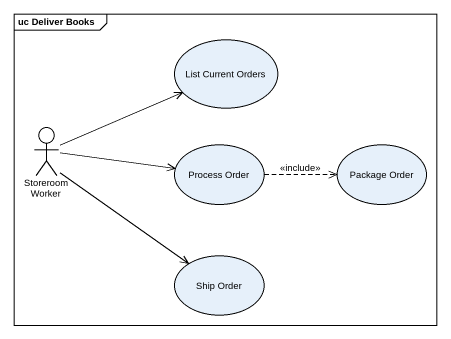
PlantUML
@startuml
mainframe uc Deliver Books
usecase "List Current Orders" as List_Current_Orders
actor "Storeroom Worker" as Storeroom_Worker
usecase "Process Order" as Process_Order
usecase "Package Order" as Package_Order
usecase "Ship Order" as Ship_Order
Storeroom_Worker -right-> List_Current_Orders
Storeroom_Worker -right-> Process_Order
Storeroom_Worker --> Ship_Order
Process_Order .right.> Package_Order : <<include>>
@enduml
